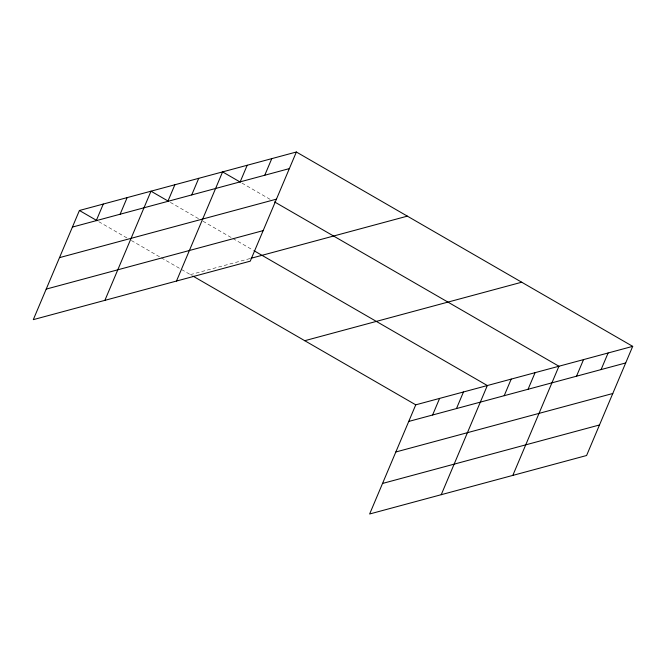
<?xml version="1.0" encoding="UTF-8"?>
<svg xmlns="http://www.w3.org/2000/svg" width="666" height="666" viewBox="0 0 666 666"><rect width="100%" height="100%" fill="white"/><g stroke="black" fill="none" stroke-linecap="round" stroke-linejoin="round"><path stroke-width="0.5" stroke-dasharray="3.33 2.5" d="M190.401 274.625L250.058 258.541M241.974 183.092L270.163 199.375M170.379 202.389L198.568 218.681M202.972 221.22L232.043 238.02M232.925 238.528L253.188 250.233M98.784 221.686L126.973 237.978M131.377 240.518L160.448 257.317M161.33 257.825L180.711 269.022M181.593 269.539L192.174 275.649"/><path stroke-width="1" d="M296.362 152.006L79.412 210.489L33.3 319.647L250.25 261.164L296.362 152.006L632.7 346.353L586.588 455.511L369.638 513.994L415.75 404.836L632.7 346.353M96.262 220.654L103.272 204.054M120.13 214.219L127.139 197.627M104.895 300.341L150.999 191.192L168.623 201.373M167.857 201.357L174.867 184.757M191.725 194.922L198.734 178.321M176.49 281.044L222.594 171.895L240.218 182.076M240.176 181.86L247.186 165.268M264.76 175.233L271.778 158.633M432.6 415.001L439.61 398.401M456.468 408.566L463.478 391.974M441.233 494.696L487.337 385.539L254.071 250.749M504.195 395.704L511.205 379.104M528.063 389.269L535.073 372.677M512.828 475.391L558.932 366.242L274.567 201.923M576.515 376.207L583.524 359.615M601.098 369.58L608.108 352.98M72.394 227.089L289.352 168.606M59.499 257.634L276.448 199.151M46.204 289.102L263.153 230.619M251.057 258.275L407.351 216.142M304.753 340.701L521.711 282.218M408.733 421.436L625.69 362.953M395.837 451.981L612.787 393.498M382.542 483.449L599.492 424.966M79.412 210.489L97.028 220.671M193.057 276.165L415.75 404.836"/></g></svg>
